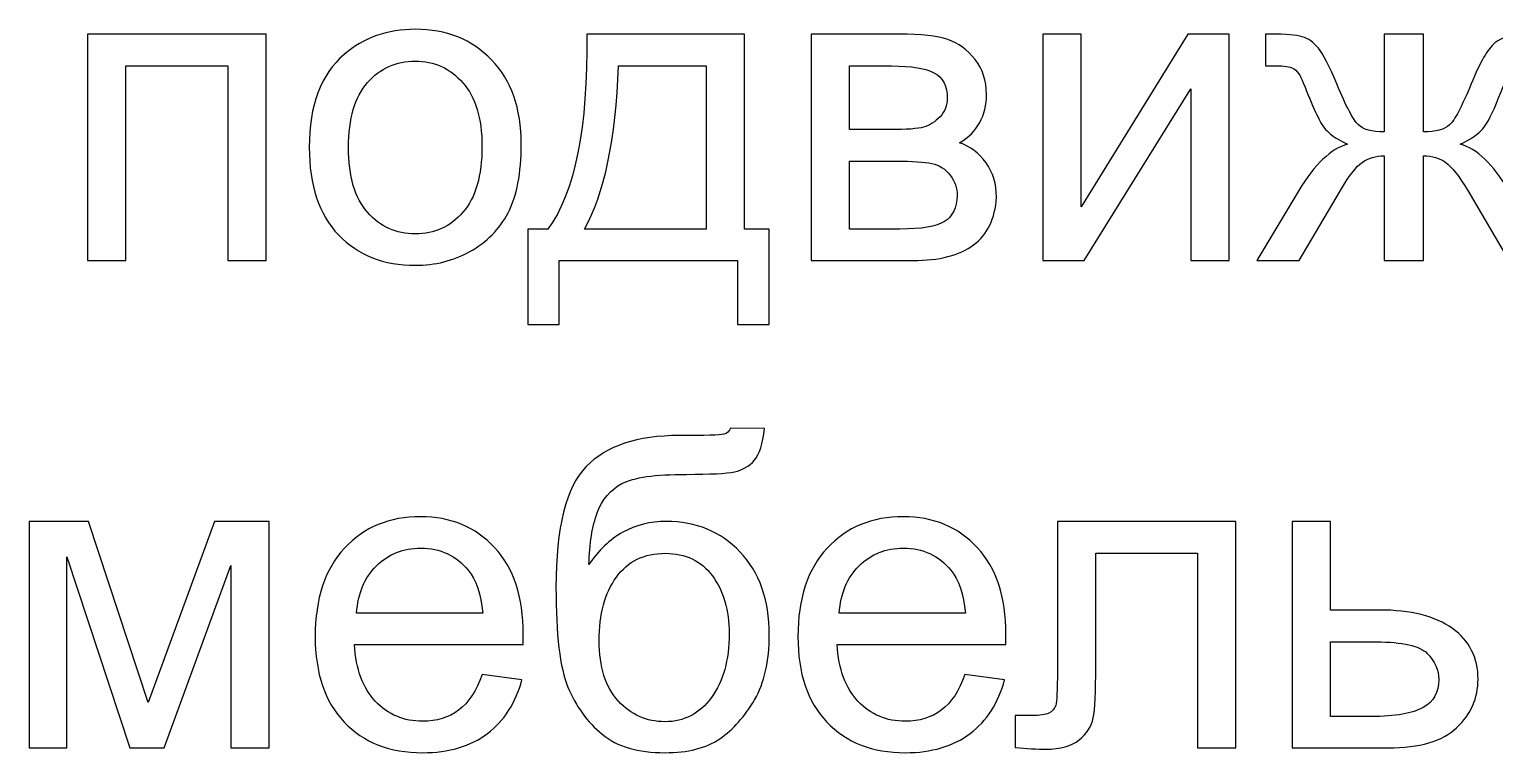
# Model space of a CAD drawing. Header units: centimetres. Extents: x 259 to 610, y 357 to 1252.
# Drawn here: x 347.23 to 359.08, y 1033.21 to 1039.06 of the extents above; entities that cross this region are included whole.
import ezdxf

# ---------------------------------------------------------------- set-up
doc = ezdxf.new("R2010")
doc.units = ezdxf.units.CM
doc.header["$MEASUREMENT"] = 0
doc.layers.add('layer 1', color=7, linetype='Continuous')

msp = doc.modelspace()

# ---------------------------------------------------------------- linework, layer by layer
at = {"layer": 'layer 1', "color": 250}
for points, knots in [([(347.70188, 1039.02428), (347.70188, 1039.02428), (349.14827, 1039.02428), (349.14827, 1039.02428), (349.14827, 1039.02428), (349.14827, 1039.02428), (349.14827, 1037.19337), (349.14827, 1037.19337), (349.14827, 1037.19337), (349.14827, 1037.19337), (348.83782, 1037.19337), (348.83782, 1037.19337), (348.83782, 1037.19337), (348.83782, 1037.19337), (348.83782, 1038.76676), (348.83782, 1038.76676), (348.83782, 1038.76676), (348.83782, 1038.76676), (348.01233, 1038.76676), (348.01233, 1038.76676), (348.01233, 1038.76676), (348.01233, 1038.76676), (348.01233, 1037.19337), (348.01233, 1037.19337), (348.01233, 1037.19337), (348.01233, 1037.19337), (347.70188, 1037.19337), (347.70188, 1037.19337), (347.70188, 1037.19337), (347.70188, 1037.19337), (347.70188, 1039.02428), (347.70188, 1039.02428)], [0, 0, 0, 0, 0.11111111, 0.11111111, 0.11111111, 0.11111111, 0.22222222, 0.22222222, 0.22222222, 0.22222222, 0.33333333, 0.33333333, 0.33333333, 0.33333333, 0.44444444, 0.44444444, 0.44444444, 0.44444444, 0.55555556, 0.55555556, 0.55555556, 0.55555556, 0.66666667, 0.66666667, 0.66666667, 0.66666667, 0.77777778, 0.77777778, 0.77777778, 0.77777778, 1, 1, 1, 1]), ([(349.49576, 1038.10883), (349.49576, 1038.4469), (349.58983, 1038.69738), (349.77857, 1038.86024), (349.77857, 1038.86024), (349.93555, 1038.99547), (350.12782, 1039.06309), (350.35418, 1039.06309), (350.35418, 1039.06309), (350.60524, 1039.06309), (350.81103, 1038.98077), (350.97095, 1038.81614), (350.97095, 1038.81614), (351.13029, 1038.6521), (351.21025, 1038.42456), (351.21025, 1038.1347), (351.21025, 1038.1347), (351.21025, 1037.89951), (351.17497, 1037.71489), (351.10442, 1037.58025), (351.10442, 1037.58025), (351.03386, 1037.44561), (350.93097, 1037.34095), (350.79574, 1037.26628), (350.79574, 1037.26628), (350.6611, 1037.19161), (350.51352, 1037.15456), (350.35418, 1037.15456), (350.35418, 1037.15456), (350.09783, 1037.15456), (349.89087, 1037.23629), (349.7327, 1037.40033), (349.7327, 1037.40033), (349.57454, 1037.56437), (349.49576, 1037.80073), (349.49576, 1038.10883)], [0, 0, 0, 0, 0.1, 0.1, 0.1, 0.1, 0.2, 0.2, 0.2, 0.2, 0.3, 0.3, 0.3, 0.3, 0.4, 0.4, 0.4, 0.4, 0.5, 0.5, 0.5, 0.5, 0.6, 0.6, 0.6, 0.6, 0.7, 0.7, 0.7, 0.7, 0.8, 0.8, 0.8, 0.8, 1, 1, 1, 1]), ([(351.74001, 1039.02428), (351.74001, 1039.02428), (353.01706, 1039.02428), (353.01706, 1039.02428), (353.01706, 1039.02428), (353.01706, 1039.02428), (353.01706, 1037.44737), (353.01706, 1037.44737), (353.01706, 1037.44737), (353.01706, 1037.44737), (353.21462, 1037.44737), (353.21462, 1037.44737), (353.21462, 1037.44737), (353.21462, 1037.44737), (353.21462, 1036.67479), (353.21462, 1036.67479), (353.21462, 1036.67479), (353.21462, 1036.67479), (352.96062, 1036.67479), (352.96062, 1036.67479), (352.96062, 1036.67479), (352.96062, 1036.67479), (352.96062, 1037.19337), (352.96062, 1037.19337), (352.96062, 1037.19337), (352.96062, 1037.19337), (351.51776, 1037.19337), (351.51776, 1037.19337), (351.51776, 1037.19337), (351.51776, 1037.19337), (351.51776, 1036.67479), (351.51776, 1036.67479), (351.51776, 1036.67479), (351.51776, 1036.67479), (351.26376, 1036.67479), (351.26376, 1036.67479), (351.26376, 1036.67479), (351.26376, 1036.67479), (351.26376, 1037.44737), (351.26376, 1037.44737), (351.26376, 1037.44737), (351.26376, 1037.44737), (351.42604, 1037.44737), (351.42604, 1037.44737), (351.42604, 1037.44737), (351.64476, 1037.74429), (351.74942, 1038.26993), (351.74001, 1039.02428)], [0, 0, 0, 0, 0.07692308, 0.07692308, 0.07692308, 0.07692308, 0.15384615, 0.15384615, 0.15384615, 0.15384615, 0.23076923, 0.23076923, 0.23076923, 0.23076923, 0.30769231, 0.30769231, 0.30769231, 0.30769231, 0.38461538, 0.38461538, 0.38461538, 0.38461538, 0.46153846, 0.46153846, 0.46153846, 0.46153846, 0.53846154, 0.53846154, 0.53846154, 0.53846154, 0.61538462, 0.61538462, 0.61538462, 0.61538462, 0.69230769, 0.69230769, 0.69230769, 0.69230769, 0.76923077, 0.76923077, 0.76923077, 0.76923077, 0.84615385, 0.84615385, 0.84615385, 0.84615385, 1, 1, 1, 1]), ([(353.55504, 1039.02428), (353.55504, 1039.02428), (354.26942, 1039.02428), (354.26942, 1039.02428), (354.26942, 1039.02428), (354.44463, 1039.02428), (354.57516, 1039.00958), (354.661, 1038.98019), (354.661, 1038.98019), (354.74625, 1038.95079), (354.81975, 1038.89728), (354.8809, 1038.81908), (354.8809, 1038.81908), (354.94263, 1038.7403), (354.97321, 1038.64681), (354.97321, 1038.53745), (354.97321, 1038.53745), (354.97321, 1038.44984), (354.95498, 1038.37341), (354.91911, 1038.30873), (354.91911, 1038.30873), (354.88266, 1038.24347), (354.82857, 1038.18879), (354.75566, 1038.14528), (354.75566, 1038.14528), (354.8415, 1038.11647), (354.91265, 1038.06297), (354.96968, 1037.98418), (354.96968, 1037.98418), (355.02612, 1037.90598), (355.05435, 1037.81249), (355.05435, 1037.7049), (355.05435, 1037.7049), (355.04317, 1037.53145), (354.98085, 1037.40268), (354.86855, 1037.31919), (354.86855, 1037.31919), (354.75625, 1037.23512), (354.5928, 1037.19337), (354.37878, 1037.19337), (354.37878, 1037.19337), (354.37878, 1037.19337), (353.55504, 1037.19337), (353.55504, 1037.19337), (353.55504, 1037.19337), (353.55504, 1037.19337), (353.55504, 1039.02428), (353.55504, 1039.02428)], [0, 0, 0, 0, 0.07692308, 0.07692308, 0.07692308, 0.07692308, 0.15384615, 0.15384615, 0.15384615, 0.15384615, 0.23076923, 0.23076923, 0.23076923, 0.23076923, 0.30769231, 0.30769231, 0.30769231, 0.30769231, 0.38461538, 0.38461538, 0.38461538, 0.38461538, 0.46153846, 0.46153846, 0.46153846, 0.46153846, 0.53846154, 0.53846154, 0.53846154, 0.53846154, 0.61538462, 0.61538462, 0.61538462, 0.61538462, 0.69230769, 0.69230769, 0.69230769, 0.69230769, 0.76923077, 0.76923077, 0.76923077, 0.76923077, 0.84615385, 0.84615385, 0.84615385, 0.84615385, 1, 1, 1, 1]), ([(355.42946, 1039.02428), (355.42946, 1039.02428), (355.73991, 1039.02428), (355.73991, 1039.02428), (355.73991, 1039.02428), (355.73991, 1039.02428), (355.73991, 1037.62787), (355.73991, 1037.62787), (355.73991, 1037.62787), (355.73991, 1037.62787), (356.60245, 1039.02428), (356.60245, 1039.02428), (356.60245, 1039.02428), (356.60245, 1039.02428), (356.93582, 1039.02428), (356.93582, 1039.02428), (356.93582, 1039.02428), (356.93582, 1039.02428), (356.93582, 1037.19337), (356.93582, 1037.19337), (356.93582, 1037.19337), (356.93582, 1037.19337), (356.62538, 1037.19337), (356.62538, 1037.19337), (356.62538, 1037.19337), (356.62538, 1037.19337), (356.62538, 1038.58096), (356.62538, 1038.58096), (356.62538, 1038.58096), (356.62538, 1038.58096), (355.76401, 1037.19337), (355.76401, 1037.19337), (355.76401, 1037.19337), (355.76401, 1037.19337), (355.42946, 1037.19337), (355.42946, 1037.19337), (355.42946, 1037.19337), (355.42946, 1037.19337), (355.42946, 1039.02428), (355.42946, 1039.02428)], [0, 0, 0, 0, 0.09090909, 0.09090909, 0.09090909, 0.09090909, 0.18181818, 0.18181818, 0.18181818, 0.18181818, 0.27272727, 0.27272727, 0.27272727, 0.27272727, 0.36363636, 0.36363636, 0.36363636, 0.36363636, 0.45454545, 0.45454545, 0.45454545, 0.45454545, 0.54545455, 0.54545455, 0.54545455, 0.54545455, 0.63636364, 0.63636364, 0.63636364, 0.63636364, 0.72727273, 0.72727273, 0.72727273, 0.72727273, 0.81818182, 0.81818182, 0.81818182, 0.81818182, 1, 1, 1, 1]), ([(358.50803, 1039.02428), (358.50803, 1039.02428), (358.50803, 1038.23406), (358.50803, 1038.23406), (358.50803, 1038.23406), (358.60799, 1038.23406), (358.67854, 1038.25288), (358.71911, 1038.28992), (358.71911, 1038.28992), (358.75968, 1038.32755), (358.81789, 1038.4375), (358.89315, 1038.62094), (358.89315, 1038.62094), (358.9637, 1038.79498), (359.02779, 1038.90551), (359.08541, 1038.95373), (359.08541, 1038.95373), (359.14186, 1039.00076), (359.23123, 1039.02428), (359.35411, 1039.02428), (359.35411, 1039.02428), (359.35411, 1039.02428), (359.46759, 1039.02428), (359.46759, 1039.02428), (359.46759, 1039.02428), (359.46759, 1039.02428), (359.46759, 1038.76852), (359.46759, 1038.76852), (359.46759, 1038.76852), (359.46759, 1038.76852), (359.38351, 1038.77028), (359.38351, 1038.77028), (359.38351, 1038.77028), (359.3006, 1038.77028), (359.24828, 1038.75794), (359.22535, 1038.73383), (359.22535, 1038.73383), (359.20124, 1038.70855), (359.1642, 1038.63329), (359.11481, 1038.50805), (359.11481, 1038.50805), (359.06895, 1038.38811), (359.02661, 1038.30579), (358.98781, 1038.25934), (358.98781, 1038.25934), (358.949, 1038.21348), (358.88786, 1038.17174), (358.80554, 1038.13352), (358.80554, 1038.13352), (358.9396, 1038.09766), (359.07012, 1037.9736), (359.19771, 1037.76075), (359.19771, 1037.76075), (359.19771, 1037.76075), (359.53814, 1037.19337), (359.53814, 1037.19337), (359.53814, 1037.19337), (359.53814, 1037.19337), (359.19712, 1037.19337), (359.19712, 1037.19337), (359.19712, 1037.19337), (359.19712, 1037.19337), (358.86551, 1037.76017), (358.86551, 1037.76017), (358.86551, 1037.76017), (358.7979, 1037.87541), (358.73851, 1037.95066), (358.68854, 1037.98653), (358.68854, 1037.98653), (358.63797, 1038.0224), (358.578, 1038.04003), (358.50803, 1038.04003), (358.50803, 1038.04003), (358.50803, 1038.04003), (358.50803, 1037.19337), (358.50803, 1037.19337), (358.50803, 1037.19337), (358.50803, 1037.19337), (358.19053, 1037.19337), (358.19053, 1037.19337), (358.19053, 1037.19337), (358.19053, 1037.19337), (358.19053, 1038.04003), (358.19053, 1038.04003), (358.19053, 1038.04003), (358.12174, 1038.04003), (358.06236, 1038.0224), (358.01238, 1037.98712), (358.01238, 1037.98712), (357.96182, 1037.95184), (357.90302, 1037.87599), (357.83599, 1037.75958), (357.83599, 1037.75958), (357.83599, 1037.75958), (357.50144, 1037.19337), (357.50144, 1037.19337), (357.50144, 1037.19337), (357.50144, 1037.19337), (357.16042, 1037.19337), (357.16042, 1037.19337), (357.16042, 1037.19337), (357.16042, 1037.19337), (357.49968, 1037.76075), (357.49968, 1037.76075), (357.49968, 1037.76075), (357.62844, 1037.9736), (357.76015, 1038.09766), (357.8942, 1038.13352), (357.8942, 1038.13352), (357.80248, 1038.17585), (357.7378, 1038.2223), (357.70135, 1038.27228), (357.70135, 1038.27228), (357.66431, 1038.32226), (357.60963, 1038.44161), (357.53613, 1038.63035), (357.53613, 1038.63035), (357.51085, 1038.69385), (357.4838, 1038.73265), (357.45499, 1038.74676), (357.45499, 1038.74676), (357.42501, 1038.76146), (357.38091, 1038.76852), (357.32211, 1038.76852), (357.32211, 1038.76852), (357.30741, 1038.76852), (357.27684, 1038.76793), (357.23098, 1038.76676), (357.23098, 1038.76676), (357.23098, 1038.76676), (357.23098, 1039.02428), (357.23098, 1039.02428), (357.23098, 1039.02428), (357.23098, 1039.02428), (357.2739, 1039.02428), (357.2739, 1039.02428), (357.2739, 1039.02428), (357.39385, 1039.02428), (357.47792, 1039.01723), (357.52672, 1039.00253), (357.52672, 1039.00253), (357.57553, 1038.98842), (357.61903, 1038.95784), (357.65784, 1038.91139), (357.65784, 1038.91139), (357.69606, 1038.86495), (357.74603, 1038.76852), (357.80718, 1038.62094), (357.80718, 1038.62094), (357.88185, 1038.44044), (357.93947, 1038.33108), (357.97946, 1038.29227), (357.97946, 1038.29227), (358.01944, 1038.25346), (358.08999, 1038.23406), (358.19053, 1038.23406), (358.19053, 1038.23406), (358.19053, 1038.23406), (358.19053, 1039.02428), (358.19053, 1039.02428), (358.19053, 1039.02428), (358.19053, 1039.02428), (358.50803, 1039.02428), (358.50803, 1039.02428)], [0, 0, 0, 0, 0.02380952, 0.02380952, 0.02380952, 0.02380952, 0.04761905, 0.04761905, 0.04761905, 0.04761905, 0.07142857, 0.07142857, 0.07142857, 0.07142857, 0.0952381, 0.0952381, 0.0952381, 0.0952381, 0.11904762, 0.11904762, 0.11904762, 0.11904762, 0.14285714, 0.14285714, 0.14285714, 0.14285714, 0.16666667, 0.16666667, 0.16666667, 0.16666667, 0.19047619, 0.19047619, 0.19047619, 0.19047619, 0.21428571, 0.21428571, 0.21428571, 0.21428571, 0.23809524, 0.23809524, 0.23809524, 0.23809524, 0.26190476, 0.26190476, 0.26190476, 0.26190476, 0.28571429, 0.28571429, 0.28571429, 0.28571429, 0.30952381, 0.30952381, 0.30952381, 0.30952381, 0.33333333, 0.33333333, 0.33333333, 0.33333333, 0.35714286, 0.35714286, 0.35714286, 0.35714286, 0.38095238, 0.38095238, 0.38095238, 0.38095238, 0.4047619, 0.4047619, 0.4047619, 0.4047619, 0.42857143, 0.42857143, 0.42857143, 0.42857143, 0.45238095, 0.45238095, 0.45238095, 0.45238095, 0.47619048, 0.47619048, 0.47619048, 0.47619048, 0.5, 0.5, 0.5, 0.5, 0.52380952, 0.52380952, 0.52380952, 0.52380952, 0.54761905, 0.54761905, 0.54761905, 0.54761905, 0.57142857, 0.57142857, 0.57142857, 0.57142857, 0.5952381, 0.5952381, 0.5952381, 0.5952381, 0.61904762, 0.61904762, 0.61904762, 0.61904762, 0.64285714, 0.64285714, 0.64285714, 0.64285714, 0.66666667, 0.66666667, 0.66666667, 0.66666667, 0.69047619, 0.69047619, 0.69047619, 0.69047619, 0.71428571, 0.71428571, 0.71428571, 0.71428571, 0.73809524, 0.73809524, 0.73809524, 0.73809524, 0.76190476, 0.76190476, 0.76190476, 0.76190476, 0.78571429, 0.78571429, 0.78571429, 0.78571429, 0.80952381, 0.80952381, 0.80952381, 0.80952381, 0.83333333, 0.83333333, 0.83333333, 0.83333333, 0.85714286, 0.85714286, 0.85714286, 0.85714286, 0.88095238, 0.88095238, 0.88095238, 0.88095238, 0.9047619, 0.9047619, 0.9047619, 0.9047619, 0.92857143, 0.92857143, 0.92857143, 0.92857143, 0.95238095, 0.95238095, 0.95238095, 0.95238095, 1, 1, 1, 1]), ([(349.81326, 1038.10824), (349.81326, 1037.87423), (349.86441, 1037.69902), (349.96671, 1037.58319), (349.96671, 1037.58319), (350.06961, 1037.46677), (350.19837, 1037.40856), (350.35418, 1037.40856), (350.35418, 1037.40856), (350.50823, 1037.40856), (350.6364, 1037.46677), (350.7393, 1037.58378), (350.7393, 1037.58378), (350.8416, 1037.70078), (350.89275, 1037.87893), (350.89275, 1038.11823), (350.89275, 1038.11823), (350.89275, 1038.34401), (350.84101, 1038.51511), (350.73812, 1038.63094), (350.73812, 1038.63094), (350.63523, 1038.74735), (350.50705, 1038.80556), (350.35418, 1038.80556), (350.35418, 1038.80556), (350.19837, 1038.80556), (350.06961, 1038.74794), (349.96671, 1038.63211), (349.96671, 1038.63211), (349.86441, 1038.51628), (349.81326, 1038.34166), (349.81326, 1038.10824)], [0, 0, 0, 0, 0.11111111, 0.11111111, 0.11111111, 0.11111111, 0.22222222, 0.22222222, 0.22222222, 0.22222222, 0.33333333, 0.33333333, 0.33333333, 0.33333333, 0.44444444, 0.44444444, 0.44444444, 0.44444444, 0.55555556, 0.55555556, 0.55555556, 0.55555556, 0.66666667, 0.66666667, 0.66666667, 0.66666667, 0.77777778, 0.77777778, 0.77777778, 0.77777778, 1, 1, 1, 1]), ([(351.99754, 1038.76676), (351.97461, 1038.17233), (351.88288, 1037.73253), (351.72237, 1037.44737), (351.72237, 1037.44737), (351.72237, 1037.44737), (352.70662, 1037.44737), (352.70662, 1037.44737), (352.70662, 1037.44737), (352.70662, 1037.44737), (352.70662, 1038.76676), (352.70662, 1038.76676), (352.70662, 1038.76676), (352.70662, 1038.76676), (351.99754, 1038.76676), (351.99754, 1038.76676)], [0, 0, 0, 0, 0.2, 0.2, 0.2, 0.2, 0.4, 0.4, 0.4, 0.4, 0.6, 0.6, 0.6, 0.6, 1, 1, 1, 1]), ([(353.86549, 1038.2517), (353.86549, 1038.2517), (354.19475, 1038.2517), (354.19475, 1038.2517), (354.19475, 1038.2517), (354.32586, 1038.2517), (354.41641, 1038.25876), (354.46521, 1038.27228), (354.46521, 1038.27228), (354.5146, 1038.28639), (354.55869, 1038.31402), (354.5975, 1038.35636), (354.5975, 1038.35636), (354.6363, 1038.3981), (354.65571, 1038.44867), (354.65571, 1038.50746), (354.65571, 1038.50746), (354.65571, 1038.60448), (354.62161, 1038.67151), (354.55399, 1038.70972), (354.55399, 1038.70972), (354.48579, 1038.74794), (354.36937, 1038.76676), (354.20474, 1038.76676), (354.20474, 1038.76676), (354.20474, 1038.76676), (353.86549, 1038.76676), (353.86549, 1038.76676), (353.86549, 1038.76676), (353.86549, 1038.76676), (353.86549, 1038.2517), (353.86549, 1038.2517)], [0, 0, 0, 0, 0.11111111, 0.11111111, 0.11111111, 0.11111111, 0.22222222, 0.22222222, 0.22222222, 0.22222222, 0.33333333, 0.33333333, 0.33333333, 0.33333333, 0.44444444, 0.44444444, 0.44444444, 0.44444444, 0.55555556, 0.55555556, 0.55555556, 0.55555556, 0.66666667, 0.66666667, 0.66666667, 0.66666667, 0.77777778, 0.77777778, 0.77777778, 0.77777778, 1, 1, 1, 1]), ([(353.86549, 1037.44737), (353.86549, 1037.44737), (354.27294, 1037.44737), (354.27294, 1037.44737), (354.27294, 1037.44737), (354.44816, 1037.44737), (354.56869, 1037.46795), (354.63395, 1037.50852), (354.63395, 1037.50852), (354.69922, 1037.54967), (354.73332, 1037.61964), (354.73685, 1037.72018), (354.73685, 1037.72018), (354.73685, 1037.77839), (354.71803, 1037.83307), (354.6804, 1037.88305), (354.6804, 1037.88305), (354.64218, 1037.93303), (354.5928, 1037.96478), (354.53224, 1037.97771), (354.53224, 1037.97771), (354.47168, 1037.99123), (354.37407, 1037.9977), (354.24002, 1037.9977), (354.24002, 1037.9977), (354.24002, 1037.9977), (353.86549, 1037.9977), (353.86549, 1037.9977), (353.86549, 1037.9977), (353.86549, 1037.9977), (353.86549, 1037.44737), (353.86549, 1037.44737)], [0, 0, 0, 0, 0.11111111, 0.11111111, 0.11111111, 0.11111111, 0.22222222, 0.22222222, 0.22222222, 0.22222222, 0.33333333, 0.33333333, 0.33333333, 0.33333333, 0.44444444, 0.44444444, 0.44444444, 0.44444444, 0.55555556, 0.55555556, 0.55555556, 0.55555556, 0.66666667, 0.66666667, 0.66666667, 0.66666667, 0.77777778, 0.77777778, 0.77777778, 0.77777778, 1, 1, 1, 1]), ([(352.9024, 1035.83812), (352.9024, 1035.83812), (353.17757, 1035.83459), (353.17757, 1035.83459), (353.17757, 1035.83459), (353.16522, 1035.7117), (353.13758, 1035.62586), (353.09584, 1035.57765), (353.09584, 1035.57765), (353.05409, 1035.52944), (353.00059, 1035.49886), (352.93474, 1035.48475), (352.93474, 1035.48475), (352.86889, 1035.47123), (352.73953, 1035.46417), (352.54727, 1035.46417), (352.54727, 1035.46417), (352.2921, 1035.46417), (352.11806, 1035.43948), (352.02516, 1035.39009), (352.02516, 1035.39009), (351.93285, 1035.3407), (351.86582, 1035.26191), (351.82525, 1035.15373), (351.82525, 1035.15373), (351.78468, 1035.04496), (351.76234, 1034.90561), (351.75764, 1034.73451), (351.75764, 1034.73451), (351.83584, 1034.85093), (351.92697, 1034.93795), (352.03163, 1034.99615), (352.03163, 1034.99615), (352.1357, 1035.05436), (352.25388, 1035.08317), (352.38441, 1035.08317), (352.38441, 1035.08317), (352.62429, 1035.08317), (352.82303, 1035.00086), (352.9806, 1034.83623), (352.9806, 1034.83623), (353.13758, 1034.6716), (353.21637, 1034.44876), (353.21637, 1034.16713), (353.21637, 1034.16713), (353.21637, 1033.9537), (353.17698, 1033.77849), (353.0976, 1033.64208), (353.0976, 1033.64208), (353.01823, 1033.50567), (352.92415, 1033.39984), (352.81538, 1033.32517), (352.81538, 1033.32517), (352.7072, 1033.2505), (352.55903, 1033.21345), (352.37206, 1033.21345), (352.37206, 1033.21345), (352.15451, 1033.21345), (351.98577, 1033.26284), (351.86524, 1033.36221), (351.86524, 1033.36221), (351.7447, 1033.46157), (351.65239, 1033.58857), (351.58772, 1033.74321), (351.58772, 1033.74321), (351.52363, 1033.89784), (351.49129, 1034.16772), (351.49129, 1034.55166), (351.49129, 1034.55166), (351.49129, 1035.03437), (351.57302, 1035.35951), (351.73588, 1035.52708), (351.73588, 1035.52708), (351.89875, 1035.69465), (352.14981, 1035.77814), (352.48847, 1035.77814), (352.48847, 1035.77814), (352.69955, 1035.77814), (352.81891, 1035.78167), (352.84772, 1035.78873), (352.84772, 1035.78873), (352.87594, 1035.79578), (352.89417, 1035.81225), (352.9024, 1035.83812)], [0, 0, 0, 0, 0.04545455, 0.04545455, 0.04545455, 0.04545455, 0.09090909, 0.09090909, 0.09090909, 0.09090909, 0.13636364, 0.13636364, 0.13636364, 0.13636364, 0.18181818, 0.18181818, 0.18181818, 0.18181818, 0.22727273, 0.22727273, 0.22727273, 0.22727273, 0.27272727, 0.27272727, 0.27272727, 0.27272727, 0.31818182, 0.31818182, 0.31818182, 0.31818182, 0.36363636, 0.36363636, 0.36363636, 0.36363636, 0.40909091, 0.40909091, 0.40909091, 0.40909091, 0.45454545, 0.45454545, 0.45454545, 0.45454545, 0.5, 0.5, 0.5, 0.5, 0.54545455, 0.54545455, 0.54545455, 0.54545455, 0.59090909, 0.59090909, 0.59090909, 0.59090909, 0.63636364, 0.63636364, 0.63636364, 0.63636364, 0.68181818, 0.68181818, 0.68181818, 0.68181818, 0.72727273, 0.72727273, 0.72727273, 0.72727273, 0.77272727, 0.77272727, 0.77272727, 0.77272727, 0.81818182, 0.81818182, 0.81818182, 0.81818182, 0.86363636, 0.86363636, 0.86363636, 0.86363636, 0.90909091, 0.90909091, 0.90909091, 0.90909091, 1, 1, 1, 1]), ([(347.23151, 1035.08317), (347.23151, 1035.08317), (347.70893, 1035.08317), (347.70893, 1035.08317), (347.70893, 1035.08317), (347.70893, 1035.08317), (348.19282, 1033.61797), (348.19282, 1033.61797), (348.19282, 1033.61797), (348.19282, 1033.61797), (348.72846, 1035.08317), (348.72846, 1035.08317), (348.72846, 1035.08317), (348.72846, 1035.08317), (349.17178, 1035.08317), (349.17178, 1035.08317), (349.17178, 1035.08317), (349.17178, 1035.08317), (349.17178, 1033.25226), (349.17178, 1033.25226), (349.17178, 1033.25226), (349.17178, 1033.25226), (348.86134, 1033.25226), (348.86134, 1033.25226), (348.86134, 1033.25226), (348.86134, 1033.25226), (348.86134, 1034.72628), (348.86134, 1034.72628), (348.86134, 1034.72628), (348.86134, 1034.72628), (348.32218, 1033.25226), (348.32218, 1033.25226), (348.32218, 1033.25226), (348.32218, 1033.25226), (348.04466, 1033.25226), (348.04466, 1033.25226), (348.04466, 1033.25226), (348.04466, 1033.25226), (347.53489, 1034.79684), (347.53489, 1034.79684), (347.53489, 1034.79684), (347.53489, 1034.79684), (347.53489, 1033.25226), (347.53489, 1033.25226), (347.53489, 1033.25226), (347.53489, 1033.25226), (347.23151, 1033.25226), (347.23151, 1033.25226), (347.23151, 1033.25226), (347.23151, 1033.25226), (347.23151, 1035.08317), (347.23151, 1035.08317)], [0, 0, 0, 0, 0.07142857, 0.07142857, 0.07142857, 0.07142857, 0.14285714, 0.14285714, 0.14285714, 0.14285714, 0.21428571, 0.21428571, 0.21428571, 0.21428571, 0.28571429, 0.28571429, 0.28571429, 0.28571429, 0.35714286, 0.35714286, 0.35714286, 0.35714286, 0.42857143, 0.42857143, 0.42857143, 0.42857143, 0.5, 0.5, 0.5, 0.5, 0.57142857, 0.57142857, 0.57142857, 0.57142857, 0.64285714, 0.64285714, 0.64285714, 0.64285714, 0.71428571, 0.71428571, 0.71428571, 0.71428571, 0.78571429, 0.78571429, 0.78571429, 0.78571429, 0.85714286, 0.85714286, 0.85714286, 0.85714286, 1, 1, 1, 1]), ([(350.89509, 1033.84493), (350.89509, 1033.84493), (351.21612, 1033.80259), (351.21612, 1033.80259), (351.21612, 1033.80259), (351.16614, 1033.61621), (351.07266, 1033.47098), (350.93625, 1033.36809), (350.93625, 1033.36809), (350.79984, 1033.2652), (350.62581, 1033.21345), (350.41355, 1033.21345), (350.41355, 1033.21345), (350.14662, 1033.21345), (349.93495, 1033.29577), (349.77855, 1033.4604), (349.77855, 1033.4604), (349.62216, 1033.62444), (349.54396, 1033.85551), (349.54396, 1034.15243), (349.54396, 1034.15243), (349.54396, 1034.45935), (349.62274, 1034.69806), (349.78091, 1034.86739), (349.78091, 1034.86739), (349.93907, 1035.03731), (350.14427, 1035.12198), (350.3965, 1035.12198), (350.3965, 1035.12198), (350.64051, 1035.12198), (350.83982, 1035.03908), (350.99446, 1034.87268), (350.99446, 1034.87268), (351.14909, 1034.70629), (351.2267, 1034.47228), (351.2267, 1034.17066), (351.2267, 1034.17066), (351.2267, 1034.15243), (351.22612, 1034.1248), (351.22494, 1034.08834), (351.22494, 1034.08834), (351.22494, 1034.08834), (349.86146, 1034.08834), (349.86146, 1034.08834), (349.86146, 1034.08834), (349.87322, 1033.88785), (349.92966, 1033.7338), (350.03197, 1033.62738), (350.03197, 1033.62738), (350.13368, 1033.52096), (350.26127, 1033.46745), (350.41355, 1033.46745), (350.41355, 1033.46745), (350.52703, 1033.46745), (350.62404, 1033.49744), (350.70401, 1033.55741), (350.70401, 1033.55741), (350.78456, 1033.61738), (350.84806, 1033.71322), (350.89509, 1033.84493)], [0, 0, 0, 0, 0.0625, 0.0625, 0.0625, 0.0625, 0.125, 0.125, 0.125, 0.125, 0.1875, 0.1875, 0.1875, 0.1875, 0.25, 0.25, 0.25, 0.25, 0.3125, 0.3125, 0.3125, 0.3125, 0.375, 0.375, 0.375, 0.375, 0.4375, 0.4375, 0.4375, 0.4375, 0.5, 0.5, 0.5, 0.5, 0.5625, 0.5625, 0.5625, 0.5625, 0.625, 0.625, 0.625, 0.625, 0.6875, 0.6875, 0.6875, 0.6875, 0.75, 0.75, 0.75, 0.75, 0.8125, 0.8125, 0.8125, 0.8125, 0.875, 0.875, 0.875, 0.875, 1, 1, 1, 1]), ([(354.79916, 1033.84493), (354.79916, 1033.84493), (355.12019, 1033.80259), (355.12019, 1033.80259), (355.12019, 1033.80259), (355.07021, 1033.61621), (354.97673, 1033.47098), (354.84032, 1033.36809), (354.84032, 1033.36809), (354.70391, 1033.2652), (354.52988, 1033.21345), (354.31762, 1033.21345), (354.31762, 1033.21345), (354.05069, 1033.21345), (353.83902, 1033.29577), (353.68262, 1033.4604), (353.68262, 1033.4604), (353.52623, 1033.62444), (353.44803, 1033.85551), (353.44803, 1034.15243), (353.44803, 1034.15243), (353.44803, 1034.45935), (353.52681, 1034.69806), (353.68498, 1034.86739), (353.68498, 1034.86739), (353.84314, 1035.03731), (354.04834, 1035.12198), (354.30057, 1035.12198), (354.30057, 1035.12198), (354.54458, 1035.12198), (354.74389, 1035.03908), (354.89853, 1034.87268), (354.89853, 1034.87268), (355.05316, 1034.70629), (355.13077, 1034.47228), (355.13077, 1034.17066), (355.13077, 1034.17066), (355.13077, 1034.15243), (355.13019, 1034.1248), (355.12901, 1034.08834), (355.12901, 1034.08834), (355.12901, 1034.08834), (353.76553, 1034.08834), (353.76553, 1034.08834), (353.76553, 1034.08834), (353.77729, 1033.88785), (353.83373, 1033.7338), (353.93604, 1033.62738), (353.93604, 1033.62738), (354.03775, 1033.52096), (354.16534, 1033.46745), (354.31762, 1033.46745), (354.31762, 1033.46745), (354.4311, 1033.46745), (354.52811, 1033.49744), (354.60808, 1033.55741), (354.60808, 1033.55741), (354.68863, 1033.61738), (354.75213, 1033.71322), (354.79916, 1033.84493)], [0, 0, 0, 0, 0.0625, 0.0625, 0.0625, 0.0625, 0.125, 0.125, 0.125, 0.125, 0.1875, 0.1875, 0.1875, 0.1875, 0.25, 0.25, 0.25, 0.25, 0.3125, 0.3125, 0.3125, 0.3125, 0.375, 0.375, 0.375, 0.375, 0.4375, 0.4375, 0.4375, 0.4375, 0.5, 0.5, 0.5, 0.5, 0.5625, 0.5625, 0.5625, 0.5625, 0.625, 0.625, 0.625, 0.625, 0.6875, 0.6875, 0.6875, 0.6875, 0.75, 0.75, 0.75, 0.75, 0.8125, 0.8125, 0.8125, 0.8125, 0.875, 0.875, 0.875, 0.875, 1, 1, 1, 1]), ([(355.54706, 1035.08317), (355.54706, 1035.08317), (356.98991, 1035.08317), (356.98991, 1035.08317), (356.98991, 1035.08317), (356.98991, 1035.08317), (356.98991, 1033.25402), (356.98991, 1033.25402), (356.98991, 1033.25402), (356.98991, 1033.25402), (356.67947, 1033.25402), (356.67947, 1033.25402), (356.67947, 1033.25402), (356.67947, 1033.25402), (356.67947, 1034.82565), (356.67947, 1034.82565), (356.67947, 1034.82565), (356.67947, 1034.82565), (355.8575, 1034.82565), (355.8575, 1034.82565), (355.8575, 1034.82565), (355.8575, 1034.82565), (355.8575, 1033.91489), (355.8575, 1033.91489), (355.8575, 1033.91489), (355.8575, 1033.70264), (355.85045, 1033.5627), (355.83692, 1033.4945), (355.83692, 1033.4945), (355.82281, 1033.42688), (355.78518, 1033.36809), (355.72345, 1033.31752), (355.72345, 1033.31752), (355.66112, 1033.26696), (355.57175, 1033.24168), (355.45475, 1033.24168), (355.45475, 1033.24168), (355.38243, 1033.24168), (355.29894, 1033.24638), (355.20486, 1033.2552), (355.20486, 1033.2552), (355.20486, 1033.2552), (355.20486, 1033.51331), (355.20486, 1033.51331), (355.20486, 1033.51331), (355.20486, 1033.51331), (355.34068, 1033.51331), (355.34068, 1033.51331), (355.34068, 1033.51331), (355.40477, 1033.51331), (355.45063, 1033.51978), (355.47827, 1033.53331), (355.47827, 1033.53331), (355.5059, 1033.54624), (355.52413, 1033.56741), (355.53353, 1033.59622), (355.53353, 1033.59622), (355.54235, 1033.62503), (355.54706, 1033.71851), (355.54706, 1033.87668), (355.54706, 1033.87668), (355.54706, 1033.87668), (355.54706, 1035.08317), (355.54706, 1035.08317)], [0, 0, 0, 0, 0.05882353, 0.05882353, 0.05882353, 0.05882353, 0.11764706, 0.11764706, 0.11764706, 0.11764706, 0.17647059, 0.17647059, 0.17647059, 0.17647059, 0.23529412, 0.23529412, 0.23529412, 0.23529412, 0.29411765, 0.29411765, 0.29411765, 0.29411765, 0.35294118, 0.35294118, 0.35294118, 0.35294118, 0.41176471, 0.41176471, 0.41176471, 0.41176471, 0.47058824, 0.47058824, 0.47058824, 0.47058824, 0.52941176, 0.52941176, 0.52941176, 0.52941176, 0.58823529, 0.58823529, 0.58823529, 0.58823529, 0.64705882, 0.64705882, 0.64705882, 0.64705882, 0.70588235, 0.70588235, 0.70588235, 0.70588235, 0.76470588, 0.76470588, 0.76470588, 0.76470588, 0.82352941, 0.82352941, 0.82352941, 0.82352941, 0.88235294, 0.88235294, 0.88235294, 0.88235294, 1, 1, 1, 1]), ([(357.44676, 1035.08317), (357.44676, 1035.08317), (357.7572, 1035.08317), (357.7572, 1035.08317), (357.7572, 1035.08317), (357.7572, 1035.08317), (357.7572, 1034.36704), (357.7572, 1034.36704), (357.7572, 1034.36704), (357.7572, 1034.36704), (358.14996, 1034.36704), (358.14996, 1034.36704), (358.14996, 1034.36704), (358.40631, 1034.36704), (358.60328, 1034.31765), (358.74204, 1034.21828), (358.74204, 1034.21828), (358.88021, 1034.11892), (358.94959, 1033.98192), (358.94959, 1033.8073), (358.94959, 1033.8073), (358.94959, 1033.65443), (358.89197, 1033.5239), (358.77614, 1033.41513), (358.77614, 1033.41513), (358.6609, 1033.30635), (358.47628, 1033.25226), (358.22228, 1033.25226), (358.22228, 1033.25226), (358.22228, 1033.25226), (357.44676, 1033.25226), (357.44676, 1033.25226), (357.44676, 1033.25226), (357.44676, 1033.25226), (357.44676, 1035.08317), (357.44676, 1035.08317)], [0, 0, 0, 0, 0.1, 0.1, 0.1, 0.1, 0.2, 0.2, 0.2, 0.2, 0.3, 0.3, 0.3, 0.3, 0.4, 0.4, 0.4, 0.4, 0.5, 0.5, 0.5, 0.5, 0.6, 0.6, 0.6, 0.6, 0.7, 0.7, 0.7, 0.7, 0.8, 0.8, 0.8, 0.8, 1, 1, 1, 1]), ([(349.8791, 1034.34234), (349.8791, 1034.34234), (350.89862, 1034.34234), (350.89862, 1034.34234), (350.89862, 1034.34234), (350.8851, 1034.49639), (350.8457, 1034.61163), (350.78162, 1034.68865), (350.78162, 1034.68865), (350.68343, 1034.80801), (350.55525, 1034.86798), (350.39827, 1034.86798), (350.39827, 1034.86798), (350.25598, 1034.86798), (350.13662, 1034.82035), (350.03961, 1034.7251), (350.03961, 1034.7251), (349.94318, 1034.62985), (349.88968, 1034.50227), (349.8791, 1034.34234)], [0, 0, 0, 0, 0.16666667, 0.16666667, 0.16666667, 0.16666667, 0.33333333, 0.33333333, 0.33333333, 0.33333333, 0.5, 0.5, 0.5, 0.5, 0.66666667, 0.66666667, 0.66666667, 0.66666667, 1, 1, 1, 1]), ([(353.78317, 1034.34234), (353.78317, 1034.34234), (354.80269, 1034.34234), (354.80269, 1034.34234), (354.80269, 1034.34234), (354.78917, 1034.49639), (354.74977, 1034.61163), (354.68569, 1034.68865), (354.68569, 1034.68865), (354.5875, 1034.80801), (354.45932, 1034.86798), (354.30234, 1034.86798), (354.30234, 1034.86798), (354.16005, 1034.86798), (354.04069, 1034.82035), (353.94368, 1034.7251), (353.94368, 1034.7251), (353.84725, 1034.62985), (353.79375, 1034.50227), (353.78317, 1034.34234)], [0, 0, 0, 0, 0.16666667, 0.16666667, 0.16666667, 0.16666667, 0.33333333, 0.33333333, 0.33333333, 0.33333333, 0.5, 0.5, 0.5, 0.5, 0.66666667, 0.66666667, 0.66666667, 0.66666667, 1, 1, 1, 1]), ([(352.89182, 1034.17595), (352.89182, 1034.36586), (352.84654, 1034.52167), (352.75659, 1034.64338), (352.75659, 1034.64338), (352.66663, 1034.76509), (352.53963, 1034.82565), (352.37559, 1034.82565), (352.37559, 1034.82565), (352.20449, 1034.82565), (352.07279, 1034.76156), (351.97989, 1034.63279), (351.97989, 1034.63279), (351.88699, 1034.50462), (351.84054, 1034.33352), (351.84054, 1034.11892), (351.84054, 1034.11892), (351.84054, 1033.90725), (351.89169, 1033.74497), (351.99459, 1033.63267), (351.99459, 1033.63267), (352.09689, 1033.52037), (352.22389, 1033.46393), (352.37382, 1033.46393), (352.37382, 1033.46393), (352.52787, 1033.46393), (352.65252, 1033.52919), (352.74835, 1033.65913), (352.74835, 1033.65913), (352.84419, 1033.78907), (352.89182, 1033.96134), (352.89182, 1034.17595)], [0, 0, 0, 0, 0.11111111, 0.11111111, 0.11111111, 0.11111111, 0.22222222, 0.22222222, 0.22222222, 0.22222222, 0.33333333, 0.33333333, 0.33333333, 0.33333333, 0.44444444, 0.44444444, 0.44444444, 0.44444444, 0.55555556, 0.55555556, 0.55555556, 0.55555556, 0.66666667, 0.66666667, 0.66666667, 0.66666667, 0.77777778, 0.77777778, 0.77777778, 0.77777778, 1, 1, 1, 1]), ([(357.7572, 1033.50626), (357.7572, 1033.50626), (358.08411, 1033.50626), (358.08411, 1033.50626), (358.08411, 1033.50626), (358.28107, 1033.50626), (358.4216, 1033.53037), (358.50568, 1033.57858), (358.50568, 1033.57858), (358.58975, 1033.62679), (358.63209, 1033.70205), (358.63209, 1033.80436), (358.63209, 1033.80436), (358.63209, 1033.88373), (358.60093, 1033.95429), (358.5386, 1034.01661), (358.5386, 1034.01661), (358.47628, 1034.07835), (358.3387, 1034.10951), (358.12527, 1034.10951), (358.12527, 1034.10951), (358.12527, 1034.10951), (357.7572, 1034.10951), (357.7572, 1034.10951), (357.7572, 1034.10951), (357.7572, 1034.10951), (357.7572, 1033.50626), (357.7572, 1033.50626)], [0, 0, 0, 0, 0.125, 0.125, 0.125, 0.125, 0.25, 0.25, 0.25, 0.25, 0.375, 0.375, 0.375, 0.375, 0.5, 0.5, 0.5, 0.5, 0.625, 0.625, 0.625, 0.625, 0.75, 0.75, 0.75, 0.75, 1, 1, 1, 1])]:
    msp.add_open_spline(points, degree=3, knots=knots, dxfattribs=at)

doc.saveas('drawing.dxf')
